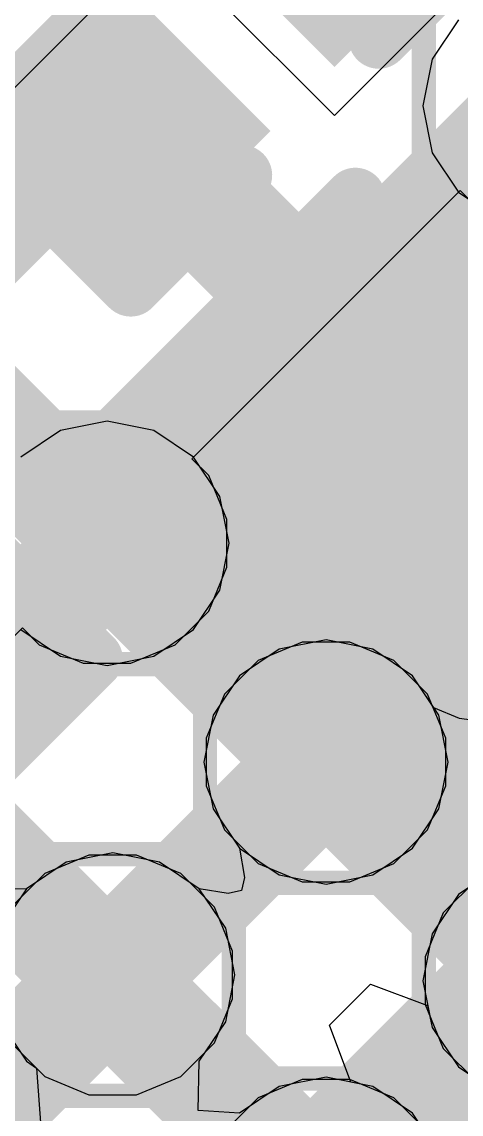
# Model space of a CAD drawing. Header units: inches. Extents: x -6 to 284, y -12 to 154.
# Drawn here: x 52.39 to 53.313, y 7.536 to 9.832 of the extents above; entities that cross this region are included whole.
import ezdxf

# ---------------------------------------------------------------- set-up
doc = ezdxf.new("R2010")
doc.units = ezdxf.units.IN
for name, color, linetype in [('Bottom Layer', 5, 'Continuous'), ('Bottom Overlay', 54, 'Continuous'), ('Bottom Paste', 16, 'Continuous'), ('Bottom Solder', 6, 'Continuous'), ('Drill Drawing', 1, 'Continuous'), ('GND-1', 16, 'Continuous'), ('GND-2', 90, 'Continuous'), ('GND-3', 216, 'Continuous'), ('GND-4', 54, 'Continuous'), ('PWR-1', 156, 'Continuous'), ('PWR-2', 130, 'Continuous'), ('Signal L1', 76, 'Continuous'), ('Signal L2', 6, 'Continuous'), ('Top Layer', 1, 'Continuous'), ('Top Paste', 8, 'Continuous'), ('Top Solder', 216, 'Continuous'), ('Via Holes', 16, 'Continuous')]:
    doc.layers.add(name, color=color, linetype=linetype)

# ---------------------------------------------------------------- blocks, each defined once
blk = doc.blocks.new('BGA_565_15_5_14_4__132')
at = {"layer": 'Top Layer'}
h = blk.add_hatch(color=1, dxfattribs=at)
edge = h.paths.add_edge_path()
edge.add_arc((0.9749993199999999, -0.9749993199999999), 0.12499848, 0, 360)
h = blk.add_hatch(color=1, dxfattribs=at)
edge = h.paths.add_edge_path()
edge.add_arc((1.62500056, -0.9749993199999999), 0.12499848, 0, 360)
h = blk.add_hatch(color=1, dxfattribs=at)
edge = h.paths.add_edge_path()
edge.add_arc((0.32500062, -1.62500056), 0.12499848, 0, 360)
h = blk.add_hatch(color=1, dxfattribs=at)
edge = h.paths.add_edge_path()
edge.add_arc((0.9749993199999999, -1.62500056), 0.12499848, 0, 360)
h = blk.add_hatch(color=1, dxfattribs=at)
edge = h.paths.add_edge_path()
edge.add_arc((0.32500062, -2.27499926), 0.12499848, 0, 360)
at = {"layer": 'Top Paste'}
h = blk.add_hatch(color=8, dxfattribs=at)
edge = h.paths.add_edge_path()
edge.add_arc((0.9749993199999999, -0.9749993199999999), 0.12499848, 0, 360)
h = blk.add_hatch(color=8, dxfattribs=at)
edge = h.paths.add_edge_path()
edge.add_arc((1.62500056, -0.9749993199999999), 0.12499848, 0, 360)
h = blk.add_hatch(color=8, dxfattribs=at)
edge = h.paths.add_edge_path()
edge.add_arc((0.32500062, -1.62500056), 0.12499848, 0, 360)
h = blk.add_hatch(color=8, dxfattribs=at)
edge = h.paths.add_edge_path()
edge.add_arc((0.9749993199999999, -1.62500056), 0.12499848, 0, 360)
h = blk.add_hatch(color=8, dxfattribs=at)
edge = h.paths.add_edge_path()
edge.add_arc((0.32500062, -2.27499926), 0.12499848, 0, 360)
at = {"layer": 'Top Solder'}
h = blk.add_hatch(color=216, dxfattribs=at)
edge = h.paths.add_edge_path()
edge.add_arc((0.9749993199999999, -0.9749993199999999), 0.17499838, 0, 360)
h = blk.add_hatch(color=216, dxfattribs=at)
edge = h.paths.add_edge_path()
edge.add_arc((1.62500056, -0.9749993199999999), 0.17499838, 0, 360)
h = blk.add_hatch(color=216, dxfattribs=at)
edge = h.paths.add_edge_path()
edge.add_arc((0.32500062, -1.62500056), 0.17499838, 0, 360)
h = blk.add_hatch(color=216, dxfattribs=at)
edge = h.paths.add_edge_path()
edge.add_arc((0.9749993199999999, -1.62500056), 0.17499838, 0, 360)
h = blk.add_hatch(color=216, dxfattribs=at)
edge = h.paths.add_edge_path()
edge.add_arc((0.32500062, -2.27499926), 0.17499838, 0, 360)
blk = doc.blocks.new('CAP_0201_B_350')
at = {"layer": 'Bottom Layer'}
for points in [[(-0.44999656, 0.1499997), (-0.14999716, 0.1499997), (-0.14999716, -0.1499997), (-0.44999656, -0.1499997)], [(0.14999716, 0.1499997), (0.44999656, 0.1499997), (0.44999656, -0.1499997), (0.14999716, -0.1499997)]]:
    blk.add_hatch(color=5, dxfattribs=at).paths.add_polyline_path(points)
at = {"layer": 'Bottom Paste'}
for points in [[(-0.44999656, 0.1499997), (-0.14999716, 0.1499997), (-0.14999716, -0.1499997), (-0.44999656, -0.1499997)], [(0.14999716, 0.1499997), (0.44999656, 0.1499997), (0.44999656, -0.1499997), (0.14999716, -0.1499997)]]:
    blk.add_hatch(color=16, dxfattribs=at).paths.add_polyline_path(points)
at = {"layer": 'Bottom Solder'}
for points in [[(-0.50499772, 0.20500086), (-0.094996, 0.20500086), (-0.094996, -0.20500086), (-0.50499772, -0.20500086)], [(0.094996, 0.20500086), (0.50499772, 0.20500086), (0.50499772, -0.20500086), (0.094996, -0.20500086)]]:
    blk.add_hatch(color=6, dxfattribs=at).paths.add_polyline_path(points)
at = {"layer": 'Bottom Overlay'}
for points in [[(-0.2032, 0.2286, 0.127, 0.127, 0), (-0.5334, 0.2286, 0.127, 0.127, 0)], [(-0.5334, 0.2286, 0.127, 0.127, 0), (-0.5334, -0.2286, 0.127, 0.127, 0)], [(0.5334, 0.2286, 0.127, 0.127, 0), (0.2032, 0.2286, 0.127, 0.127, 0)], [(0.5334, 0.2286, 0.127, 0.127, 0), (0.5334, -0.2286, 0.127, 0.127, 0)], [(-0.2032, -0.2286, 0.127, 0.127, 0), (-0.5334, -0.2286, 0.127, 0.127, 0)], [(0.5334, -0.2286, 0.127, 0.127, 0), (0.2032, -0.2286, 0.127, 0.127, 0)]]:
    blk.add_lwpolyline(points, format="xyseb", dxfattribs=at)
for points in [[(-0.5651499999999999, 0.2286, 0.0635, 0.0635, 1), (-0.5016499999999999, 0.2286, 0.0635, 0.0635, 1)], [(-0.5651499999999999, 0.2286, 0.0635, 0.0635, 1), (-0.5016499999999999, 0.2286, 0.0635, 0.0635, 1)], [(-0.23495, 0.2286, 0.0635, 0.0635, 1), (-0.17145, 0.2286, 0.0635, 0.0635, 1)], [(0.17145, 0.2286, 0.0635, 0.0635, 1), (0.23495, 0.2286, 0.0635, 0.0635, 1)], [(0.5016499999999999, 0.2286, 0.0635, 0.0635, 1), (0.5651499999999999, 0.2286, 0.0635, 0.0635, 1)], [(0.5016499999999999, 0.2286, 0.0635, 0.0635, 1), (0.5651499999999999, 0.2286, 0.0635, 0.0635, 1)], [(-0.5651499999999999, -0.2286, 0.0635, 0.0635, 1), (-0.5016499999999999, -0.2286, 0.0635, 0.0635, 1)], [(-0.5651499999999999, -0.2286, 0.0635, 0.0635, 1), (-0.5016499999999999, -0.2286, 0.0635, 0.0635, 1)], [(-0.23495, -0.2286, 0.0635, 0.0635, 1), (-0.17145, -0.2286, 0.0635, 0.0635, 1)], [(0.17145, -0.2286, 0.0635, 0.0635, 1), (0.23495, -0.2286, 0.0635, 0.0635, 1)], [(0.5016499999999999, -0.2286, 0.0635, 0.0635, 1), (0.5651499999999999, -0.2286, 0.0635, 0.0635, 1)], [(0.5016499999999999, -0.2286, 0.0635, 0.0635, 1), (0.5651499999999999, -0.2286, 0.0635, 0.0635, 1)]]:
    blk.add_lwpolyline(points, format="xyseb", close=True, dxfattribs=at)
blk = doc.blocks.new('CAP_0201_B_352')
at = {"layer": 'Bottom Layer'}
for points in [[(-0.44999656, 0.1499997), (-0.14999716, 0.1499997), (-0.14999716, -0.1499997), (-0.44999656, -0.1499997)], [(0.14999716, 0.1499997), (0.44999656, 0.1499997), (0.44999656, -0.1499997), (0.14999716, -0.1499997)]]:
    blk.add_hatch(color=5, dxfattribs=at).paths.add_polyline_path(points)
at = {"layer": 'Bottom Paste'}
for points in [[(-0.44999656, 0.1499997), (-0.14999716, 0.1499997), (-0.14999716, -0.1499997), (-0.44999656, -0.1499997)], [(0.14999716, 0.1499997), (0.44999656, 0.1499997), (0.44999656, -0.1499997), (0.14999716, -0.1499997)]]:
    blk.add_hatch(color=16, dxfattribs=at).paths.add_polyline_path(points)
at = {"layer": 'Bottom Solder'}
for points in [[(-0.50499772, 0.20500086), (-0.094996, 0.20500086), (-0.094996, -0.20500086), (-0.50499772, -0.20500086)], [(0.094996, 0.20500086), (0.50499772, 0.20500086), (0.50499772, -0.20500086), (0.094996, -0.20500086)]]:
    blk.add_hatch(color=6, dxfattribs=at).paths.add_polyline_path(points)
at = {"layer": 'Bottom Overlay'}
for points in [[(-0.5334, 0.2286, 0.127, 0.127, 0), (-0.2032, 0.2286, 0.127, 0.127, 0)], [(-0.5334, 0.2286, 0.127, 0.127, 0), (-0.5334, -0.2286, 0.127, 0.127, 0)], [(0.2032, 0.2286, 0.127, 0.127, 0), (0.5334, 0.2286, 0.127, 0.127, 0)], [(0.5334, 0.2286, 0.127, 0.127, 0), (0.5334, -0.2286, 0.127, 0.127, 0)], [(-0.5334, -0.2286, 0.127, 0.127, 0), (-0.2032, -0.2286, 0.127, 0.127, 0)], [(0.2032, -0.2286, 0.127, 0.127, 0), (0.5334, -0.2286, 0.127, 0.127, 0)]]:
    blk.add_lwpolyline(points, format="xyseb", dxfattribs=at)
for points in [[(-0.5651499999999999, 0.2286, 0.0635, 0.0635, 1), (-0.5016499999999999, 0.2286, 0.0635, 0.0635, 1)], [(-0.5651499999999999, 0.2286, 0.0635, 0.0635, 1), (-0.5016499999999999, 0.2286, 0.0635, 0.0635, 1)], [(-0.23495, 0.2286, 0.0635, 0.0635, 1), (-0.17145, 0.2286, 0.0635, 0.0635, 1)], [(0.17145, 0.2286, 0.0635, 0.0635, 1), (0.23495, 0.2286, 0.0635, 0.0635, 1)], [(0.5016499999999999, 0.2286, 0.0635, 0.0635, 1), (0.5651499999999999, 0.2286, 0.0635, 0.0635, 1)], [(0.5016499999999999, 0.2286, 0.0635, 0.0635, 1), (0.5651499999999999, 0.2286, 0.0635, 0.0635, 1)], [(-0.5651499999999999, -0.2286, 0.0635, 0.0635, 1), (-0.5016499999999999, -0.2286, 0.0635, 0.0635, 1)], [(-0.5651499999999999, -0.2286, 0.0635, 0.0635, 1), (-0.5016499999999999, -0.2286, 0.0635, 0.0635, 1)], [(-0.23495, -0.2286, 0.0635, 0.0635, 1), (-0.17145, -0.2286, 0.0635, 0.0635, 1)], [(0.17145, -0.2286, 0.0635, 0.0635, 1), (0.23495, -0.2286, 0.0635, 0.0635, 1)], [(0.5016499999999999, -0.2286, 0.0635, 0.0635, 1), (0.5651499999999999, -0.2286, 0.0635, 0.0635, 1)], [(0.5016499999999999, -0.2286, 0.0635, 0.0635, 1), (0.5651499999999999, -0.2286, 0.0635, 0.0635, 1)]]:
    blk.add_lwpolyline(points, format="xyseb", close=True, dxfattribs=at)
blk = doc.blocks.new('CAP_0201_B_363')
at = {"layer": 'Bottom Layer'}
for points in [[(-0.44999656, 0.1499997), (-0.14999716, 0.1499997), (-0.14999716, -0.1499997), (-0.44999656, -0.1499997)], [(0.14999716, 0.1499997), (0.44999656, 0.1499997), (0.44999656, -0.1499997), (0.14999716, -0.1499997)]]:
    blk.add_hatch(color=5, dxfattribs=at).paths.add_polyline_path(points)
at = {"layer": 'Bottom Paste'}
for points in [[(-0.44999656, 0.1499997), (-0.14999716, 0.1499997), (-0.14999716, -0.1499997), (-0.44999656, -0.1499997)], [(0.14999716, 0.1499997), (0.44999656, 0.1499997), (0.44999656, -0.1499997), (0.14999716, -0.1499997)]]:
    blk.add_hatch(color=16, dxfattribs=at).paths.add_polyline_path(points)
at = {"layer": 'Bottom Solder'}
for points in [[(-0.50499772, 0.20500086), (-0.094996, 0.20500086), (-0.094996, -0.20500086), (-0.50499772, -0.20500086)], [(0.094996, 0.20500086), (0.50499772, 0.20500086), (0.50499772, -0.20500086), (0.094996, -0.20500086)]]:
    blk.add_hatch(color=6, dxfattribs=at).paths.add_polyline_path(points)
at = {"layer": 'Bottom Overlay'}
for points in [[(-0.2032, 0.2286, 0.127, 0.127, 0), (-0.5334, 0.2286, 0.127, 0.127, 0)], [(-0.5334, -0.2286, 0.127, 0.127, 0), (-0.5334, 0.2286, 0.127, 0.127, 0)], [(0.5334, 0.2286, 0.127, 0.127, 0), (0.2032, 0.2286, 0.127, 0.127, 0)], [(0.5334, -0.2286, 0.127, 0.127, 0), (0.5334, 0.2286, 0.127, 0.127, 0)], [(-0.2032, -0.2286, 0.127, 0.127, 0), (-0.5334, -0.2286, 0.127, 0.127, 0)], [(0.5334, -0.2286, 0.127, 0.127, 0), (0.2032, -0.2286, 0.127, 0.127, 0)]]:
    blk.add_lwpolyline(points, format="xyseb", dxfattribs=at)
for points in [[(-0.5651499999999999, 0.2286, 0.0635, 0.0635, 1), (-0.5016499999999999, 0.2286, 0.0635, 0.0635, 1)], [(-0.5651499999999999, 0.2286, 0.0635, 0.0635, 1), (-0.5016499999999999, 0.2286, 0.0635, 0.0635, 1)], [(-0.23495, 0.2286, 0.0635, 0.0635, 1), (-0.17145, 0.2286, 0.0635, 0.0635, 1)], [(0.17145, 0.2286, 0.0635, 0.0635, 1), (0.23495, 0.2286, 0.0635, 0.0635, 1)], [(0.5016499999999999, 0.2286, 0.0635, 0.0635, 1), (0.5651499999999999, 0.2286, 0.0635, 0.0635, 1)], [(0.5016499999999999, 0.2286, 0.0635, 0.0635, 1), (0.5651499999999999, 0.2286, 0.0635, 0.0635, 1)], [(-0.5651499999999999, -0.2286, 0.0635, 0.0635, 1), (-0.5016499999999999, -0.2286, 0.0635, 0.0635, 1)], [(-0.5651499999999999, -0.2286, 0.0635, 0.0635, 1), (-0.5016499999999999, -0.2286, 0.0635, 0.0635, 1)], [(-0.23495, -0.2286, 0.0635, 0.0635, 1), (-0.17145, -0.2286, 0.0635, 0.0635, 1)], [(0.17145, -0.2286, 0.0635, 0.0635, 1), (0.23495, -0.2286, 0.0635, 0.0635, 1)], [(0.5016499999999999, -0.2286, 0.0635, 0.0635, 1), (0.5651499999999999, -0.2286, 0.0635, 0.0635, 1)], [(0.5016499999999999, -0.2286, 0.0635, 0.0635, 1), (0.5651499999999999, -0.2286, 0.0635, 0.0635, 1)]]:
    blk.add_lwpolyline(points, format="xyseb", close=True, dxfattribs=at)
blk = doc.blocks.new('C___0603_B_403')
at = {"layer": 'Bottom Layer'}
blk.add_hatch(color=5, dxfattribs=at).paths.add_polyline_path([(-1.143, -0.4445), (-1.143, 0.4445), (-0.3809999999999999, 0.4445), (-0.3809999999999999, -0.4445)])
at = {"layer": 'Bottom Paste'}
blk.add_hatch(color=16, dxfattribs=at).paths.add_polyline_path([(-1.143, -0.4445), (-1.143, 0.4445), (-0.3809999999999999, 0.4445), (-0.3809999999999999, -0.4445)])
at = {"layer": 'Bottom Solder'}
blk.add_hatch(color=6, dxfattribs=at).paths.add_polyline_path([(-1.20299988, -0.50449988), (-1.20299988, 0.50449988), (-0.3210001199999999, 0.50449988), (-0.3210001199999999, -0.50449988)])
at = {"layer": 'Bottom Overlay'}
for points in [[(-1.2446, 0.5334, 0.127, 0.127, 0), (-1.2446, -0.5334, 0.127, 0.127, 0)], [(-1.2446, 0.5334, 0.127, 0.127, 0), (-0.4571999999999999, 0.5334, 0.127, 0.127, 0)], [(-1.2446, -0.5334, 0.127, 0.127, 0), (-0.4571999999999999, -0.5334, 0.127, 0.127, 0)]]:
    blk.add_lwpolyline(points, format="xyseb", dxfattribs=at)
for points in [[(-1.27635, 0.5334, 0.0635, 0.0635, 1), (-1.21285, 0.5334, 0.0635, 0.0635, 1)], [(-1.27635, 0.5334, 0.0635, 0.0635, 1), (-1.21285, 0.5334, 0.0635, 0.0635, 1)], [(-0.4889499999999999, 0.5334, 0.0635, 0.0635, 1), (-0.42545, 0.5334, 0.0635, 0.0635, 1)], [(-1.27635, -0.5334, 0.0635, 0.0635, 1), (-1.21285, -0.5334, 0.0635, 0.0635, 1)], [(-1.27635, -0.5334, 0.0635, 0.0635, 1), (-1.21285, -0.5334, 0.0635, 0.0635, 1)]]:
    blk.add_lwpolyline(points, format="xyseb", close=True, dxfattribs=at)
blk = doc.blocks.new('C___0603_B_404')
at = {"layer": 'Bottom Layer'}
blk.add_hatch(color=5, dxfattribs=at).paths.add_polyline_path([(-1.143, -0.4445), (-1.143, 0.4445), (-0.3809999999999999, 0.4445), (-0.3809999999999999, -0.4445)])
at = {"layer": 'Bottom Paste'}
blk.add_hatch(color=16, dxfattribs=at).paths.add_polyline_path([(-1.143, -0.4445), (-1.143, 0.4445), (-0.3809999999999999, 0.4445), (-0.3809999999999999, -0.4445)])
at = {"layer": 'Bottom Solder'}
blk.add_hatch(color=6, dxfattribs=at).paths.add_polyline_path([(-1.20299988, -0.50449988), (-1.20299988, 0.50449988), (-0.3210001199999999, 0.50449988), (-0.3210001199999999, -0.50449988)])
at = {"layer": 'Bottom Overlay'}
blk.add_lwpolyline([(-1.2446, 0.5334, 0.127, 0.127, 0), (-0.4571999999999999, 0.5334, 0.127, 0.127, 0)], format="xyseb", dxfattribs=at)
blk = doc.blocks.new('C___0603_B_414')
at = {"layer": 'Bottom Overlay'}
blk.add_lwpolyline([(-1.2446, 0.5334, 0.127, 0.127, 0), (-0.4571999999999999, 0.5334, 0.127, 0.127, 0)], format="xyseb", dxfattribs=at)

msp = doc.modelspace()

# ---------------------------------------------------------------- hatches: boundary and pattern name
at = {"layer": 'Bottom Layer'}
h = msp.add_hatch(color=5, dxfattribs=at)
edge = h.paths.add_edge_path()
edge.add_arc((52.56933098, 8.735601019999999), 0.1499997, 0, 360)
h = msp.add_hatch(color=5, dxfattribs=at)
edge = h.paths.add_edge_path()
edge.add_arc((53.02895159999999, 8.2759804), 0.1499997, 0, 360)
h = msp.add_hatch(color=5, dxfattribs=at)
edge = h.paths.add_edge_path()
edge.add_arc((52.58129184, 7.82832064), 0.1499997, 0, 360)
at = {"layer": 'GND-1'}
h = msp.add_hatch(color=16, dxfattribs=at)
edge = h.paths.add_edge_path()
edge.add_arc((52.56933098, 8.735601019999999), 0.1499997, 0, 360)
h = msp.add_hatch(color=16, dxfattribs=at)
edge = h.paths.add_edge_path()
edge.add_arc((53.02895159999999, 8.2759804), 0.1499997, 0, 360)
h = msp.add_hatch(color=16, dxfattribs=at)
edge = h.paths.add_edge_path()
edge.add_arc((52.58129184, 7.82832064), 0.1499997, 0, 360)
at = {"layer": 'GND-2'}
h = msp.add_hatch(color=90, dxfattribs=at)
edge = h.paths.add_edge_path()
edge.add_arc((52.56933098, 8.735601019999999), 0.1499997, 0, 360)
h = msp.add_hatch(color=90, dxfattribs=at)
edge = h.paths.add_edge_path()
edge.add_arc((53.02895159999999, 8.2759804), 0.1499997, 0, 360)
h = msp.add_hatch(color=90, dxfattribs=at)
edge = h.paths.add_edge_path()
edge.add_arc((52.58129184, 7.82832064), 0.1499997, 0, 360)
at = {"layer": 'GND-3'}
h = msp.add_hatch(color=216, dxfattribs=at)
edge = h.paths.add_edge_path()
edge.add_arc((52.56933098, 8.735601019999999), 0.1499997, 0, 360)
h = msp.add_hatch(color=216, dxfattribs=at)
edge = h.paths.add_edge_path()
edge.add_arc((53.02895159999999, 8.2759804), 0.1499997, 0, 360)
h = msp.add_hatch(color=216, dxfattribs=at)
edge = h.paths.add_edge_path()
edge.add_arc((52.58129184, 7.82832064), 0.1499997, 0, 360)
at = {"layer": 'GND-4'}
h = msp.add_hatch(color=54, dxfattribs=at)
edge = h.paths.add_edge_path()
edge.add_arc((52.56933098, 8.735601019999999), 0.1499997, 0, 360)
h = msp.add_hatch(color=54, dxfattribs=at)
edge = h.paths.add_edge_path()
edge.add_arc((53.02895159999999, 8.2759804), 0.1499997, 0, 360)
h = msp.add_hatch(color=54, dxfattribs=at)
edge = h.paths.add_edge_path()
edge.add_arc((52.58129184, 7.82832064), 0.1499997, 0, 360)
at = {"layer": 'PWR-1'}
h = msp.add_hatch(color=156, dxfattribs=at)
edge = h.paths.add_edge_path()
edge.add_arc((52.56933098, 8.735601019999999), 0.1499997, 0, 360)
h = msp.add_hatch(color=156, dxfattribs=at)
edge = h.paths.add_edge_path()
edge.add_arc((53.02895159999999, 8.2759804), 0.1499997, 0, 360)
h = msp.add_hatch(color=156, dxfattribs=at)
edge = h.paths.add_edge_path()
edge.add_arc((52.58129184, 7.82832064), 0.1499997, 0, 360)
at = {"layer": 'PWR-2'}
h = msp.add_hatch(color=130, dxfattribs=at)
edge = h.paths.add_edge_path()
edge.add_arc((52.56933098, 8.735601019999999), 0.1499997, 0, 360)
h = msp.add_hatch(color=130, dxfattribs=at)
edge = h.paths.add_edge_path()
edge.add_arc((53.02895159999999, 8.2759804), 0.1499997, 0, 360)
h = msp.add_hatch(color=130, dxfattribs=at)
edge = h.paths.add_edge_path()
edge.add_arc((52.58129184, 7.82832064), 0.1499997, 0, 360)
at = {"layer": 'Signal L1'}
h = msp.add_hatch(color=76, dxfattribs=at)
edge = h.paths.add_edge_path()
edge.add_arc((52.56933098, 8.735601019999999), 0.1499997, 0, 360)
h = msp.add_hatch(color=76, dxfattribs=at)
edge = h.paths.add_edge_path()
edge.add_arc((53.02895159999999, 8.2759804), 0.1499997, 0, 360)
h = msp.add_hatch(color=76, dxfattribs=at)
edge = h.paths.add_edge_path()
edge.add_arc((52.58129184, 7.82832064), 0.1499997, 0, 360)
at = {"layer": 'Signal L2'}
h = msp.add_hatch(color=6, dxfattribs=at)
edge = h.paths.add_edge_path()
edge.add_arc((52.56933098, 8.735601019999999), 0.1499997, 0, 360)
h = msp.add_hatch(color=6, dxfattribs=at)
edge = h.paths.add_edge_path()
edge.add_arc((53.02895159999999, 8.2759804), 0.1499997, 0, 360)
h = msp.add_hatch(color=6, dxfattribs=at)
edge = h.paths.add_edge_path()
edge.add_arc((52.58129184, 7.82832064), 0.1499997, 0, 360)
at = {"layer": 'Top Layer'}
h = msp.add_hatch(color=1, dxfattribs=at)
edge = h.paths.add_edge_path()
edge.add_arc((52.56933098, 8.735601019999999), 0.1499997, 0, 360)
h = msp.add_hatch(color=1, dxfattribs=at)
edge = h.paths.add_edge_path()
edge.add_arc((53.02895159999999, 8.2759804), 0.1499997, 0, 360)
h = msp.add_hatch(color=1, dxfattribs=at)
edge = h.paths.add_edge_path()
edge.add_arc((52.58129184, 7.82832064), 0.1499997, 0, 360)
at = {"layer": 'Via Holes'}
h = msp.add_hatch(color=7, dxfattribs=at)
edge = h.paths.add_edge_path()
edge.add_arc((52.56933098, 8.735601019999999), 0.07499858, 0, 360)
h = msp.add_hatch(color=7, dxfattribs=at)
edge = h.paths.add_edge_path()
edge.add_arc((53.02895159999999, 8.2759804), 0.07499858, 0, 360)
h = msp.add_hatch(color=7, dxfattribs=at)
edge = h.paths.add_edge_path()
edge.add_arc((52.58129184, 7.82832064), 0.07499858, 0, 360)

# ---------------------------------------------------------------- linework, layer by layer
at = {"layer": 'Bottom Layer'}
for p, q in [((53.04660206, 9.634915959999999), (53.43833864, 10.02665254)), ((51.89350809999999, 9.212150739999998), (52.57167285999999, 9.8903155)), ((52.79120252, 9.8903155), (53.04660206, 9.634915959999999))]:
    msp.add_line(p, q, dxfattribs=at)
for points in [[(53.02923353999999, 9.1954985, 0.2032, 0.2032, 0), (53.48857221999999, 9.65483718, 0.2032, 0.2032, 0)], [(52.62234078, 9.60239126, 0.2032, 0.2032, 0), (53.02923353999999, 9.1954985, 0.2032, 0.2032, 0)], [(53.2523573, 8.86888244, 0.2032, 0.2032, 0), (53.62185109999999, 8.86888244, 0.2032, 0.2032, 0)]]:
    msp.add_lwpolyline(points, format="xyseb", dxfattribs=at)
for points in [[(52.57154077999999, 9.60239126, 0.1016, 0.1016, 1), (52.67314078, 9.60239126, 0.1016, 0.1016, 1)], [(52.97843354, 9.1954985, 0.1016, 0.1016, 1), (53.08003354, 9.1954985, 0.1016, 0.1016, 1)], [(52.97843354, 9.1954985, 0.1016, 0.1016, 1), (53.08003354, 9.1954985, 0.1016, 0.1016, 1)], [(53.20155729999999, 8.86888244, 0.1016, 0.1016, 1), (53.3031573, 8.86888244, 0.1016, 0.1016, 1)]]:
    msp.add_lwpolyline(points, format="xyseb", close=True, dxfattribs=at)
at = {"layer": 'Drill Drawing'}
for points in [[(53.23457221999999, 9.400839719999999, 0.0508, 0.0508, 0), (53.23457221999999, 9.90883972, 0.0508, 0.0508, 0)], [(53.23457221999999, 9.400839719999999, 0.0508, 0.0508, 0), (53.74257221999999, 9.400839719999999, 0.0508, 0.0508, 0)], [(52.31533098, 8.989601019999998, 0.0508, 0.0508, 0), (52.82333097999999, 8.989601019999998, 0.0508, 0.0508, 0)], [(52.82333097999999, 8.48160102, 0.0508, 0.0508, 0), (52.82333097999999, 8.989601019999998, 0.0508, 0.0508, 0)], [(52.7749516, 8.5299804, 0.0508, 0.0508, 0), (53.2829516, 8.5299804, 0.0508, 0.0508, 0)], [(52.7749516, 8.021980399999999, 0.0508, 0.0508, 0), (52.7749516, 8.5299804, 0.0508, 0.0508, 0)], [(53.2829516, 8.021980399999999, 0.0508, 0.0508, 0), (53.2829516, 8.5299804, 0.0508, 0.0508, 0)], [(52.31533098, 8.48160102, 0.0508, 0.0508, 0), (52.82333097999999, 8.48160102, 0.0508, 0.0508, 0)], [(52.32729183999999, 8.082320639999999, 0.0508, 0.0508, 0), (52.83529183999999, 8.082320639999999, 0.0508, 0.0508, 0)], [(52.83529183999999, 7.57432064, 0.0508, 0.0508, 0), (52.83529183999999, 8.082320639999999, 0.0508, 0.0508, 0)], [(53.23457221999999, 8.070359779999999, 0.0508, 0.0508, 0), (53.74257221999999, 8.070359779999999, 0.0508, 0.0508, 0)], [(53.23457221999999, 7.56235978, 0.0508, 0.0508, 0), (53.23457221999999, 8.070359779999999, 0.0508, 0.0508, 0)], [(52.7749516, 8.021980399999999, 0.0508, 0.0508, 0), (53.2829516, 8.021980399999999, 0.0508, 0.0508, 0)], [(52.7749516, 7.61073916, 0.0508, 0.0508, 0), (53.2829516, 7.61073916, 0.0508, 0.0508, 0)], [(52.7749516, 7.102739159999999, 0.0508, 0.0508, 0), (52.7749516, 7.61073916, 0.0508, 0.0508, 0)], [(53.2829516, 7.102739159999999, 0.0508, 0.0508, 0), (53.2829516, 7.61073916, 0.0508, 0.0508, 0)], [(52.32729183999999, 7.57432064, 0.0508, 0.0508, 0), (52.83529183999999, 7.57432064, 0.0508, 0.0508, 0)], [(53.23457221999999, 7.56235978, 0.0508, 0.0508, 0), (53.74257221999999, 7.56235978, 0.0508, 0.0508, 0)]]:
    msp.add_lwpolyline(points, format="xyseb", dxfattribs=at)
for points in [[(53.22187222, 9.400839719999999, 0.0254, 0.0254, 1), (53.24727222, 9.400839719999999, 0.0254, 0.0254, 1)], [(53.22187222, 9.400839719999999, 0.0254, 0.0254, 1), (53.24727222, 9.400839719999999, 0.0254, 0.0254, 1)], [(52.81063097999999, 8.989601019999998, 0.0254, 0.0254, 1), (52.83603098, 8.989601019999998, 0.0254, 0.0254, 1)], [(52.81063097999999, 8.989601019999998, 0.0254, 0.0254, 1), (52.83603098, 8.989601019999998, 0.0254, 0.0254, 1)], [(52.76225159999999, 8.5299804, 0.0254, 0.0254, 1), (52.78765159999999, 8.5299804, 0.0254, 0.0254, 1)], [(52.76225159999999, 8.5299804, 0.0254, 0.0254, 1), (52.78765159999999, 8.5299804, 0.0254, 0.0254, 1)], [(53.27025159999999, 8.5299804, 0.0254, 0.0254, 1), (53.29565159999999, 8.5299804, 0.0254, 0.0254, 1)], [(53.27025159999999, 8.5299804, 0.0254, 0.0254, 1), (53.29565159999999, 8.5299804, 0.0254, 0.0254, 1)], [(52.81063097999999, 8.48160102, 0.0254, 0.0254, 1), (52.83603098, 8.48160102, 0.0254, 0.0254, 1)], [(52.81063097999999, 8.48160102, 0.0254, 0.0254, 1), (52.83603098, 8.48160102, 0.0254, 0.0254, 1)], [(52.82259184, 8.082320639999999, 0.0254, 0.0254, 1), (52.84799184, 8.082320639999999, 0.0254, 0.0254, 1)], [(52.82259184, 8.082320639999999, 0.0254, 0.0254, 1), (52.84799184, 8.082320639999999, 0.0254, 0.0254, 1)], [(53.22187222, 8.070359779999999, 0.0254, 0.0254, 1), (53.24727222, 8.070359779999999, 0.0254, 0.0254, 1)], [(53.22187222, 8.070359779999999, 0.0254, 0.0254, 1), (53.24727222, 8.070359779999999, 0.0254, 0.0254, 1)], [(52.76225159999999, 8.021980399999999, 0.0254, 0.0254, 1), (52.78765159999999, 8.021980399999999, 0.0254, 0.0254, 1)], [(52.76225159999999, 8.021980399999999, 0.0254, 0.0254, 1), (52.78765159999999, 8.021980399999999, 0.0254, 0.0254, 1)], [(53.27025159999999, 8.021980399999999, 0.0254, 0.0254, 1), (53.29565159999999, 8.021980399999999, 0.0254, 0.0254, 1)], [(53.27025159999999, 8.021980399999999, 0.0254, 0.0254, 1), (53.29565159999999, 8.021980399999999, 0.0254, 0.0254, 1)], [(52.76225159999999, 7.61073916, 0.0254, 0.0254, 1), (52.78765159999999, 7.61073916, 0.0254, 0.0254, 1)], [(52.76225159999999, 7.61073916, 0.0254, 0.0254, 1), (52.78765159999999, 7.61073916, 0.0254, 0.0254, 1)], [(53.27025159999999, 7.61073916, 0.0254, 0.0254, 1), (53.29565159999999, 7.61073916, 0.0254, 0.0254, 1)], [(53.27025159999999, 7.61073916, 0.0254, 0.0254, 1), (53.29565159999999, 7.61073916, 0.0254, 0.0254, 1)], [(52.82259184, 7.57432064, 0.0254, 0.0254, 1), (52.84799184, 7.57432064, 0.0254, 0.0254, 1)], [(52.82259184, 7.57432064, 0.0254, 0.0254, 1), (52.84799184, 7.57432064, 0.0254, 0.0254, 1)], [(53.22187222, 7.56235978, 0.0254, 0.0254, 1), (53.24727222, 7.56235978, 0.0254, 0.0254, 1)], [(53.22187222, 7.56235978, 0.0254, 0.0254, 1), (53.24727222, 7.56235978, 0.0254, 0.0254, 1)]]:
    msp.add_lwpolyline(points, format="xyseb", close=True, dxfattribs=at)
at = {"layer": 'PWR-1'}
for p, q in [((53.30717812, 9.83623382), (53.2515699, 9.75300818)), ((53.2515699, 9.75300818), (53.23204238, 9.65483972)), ((53.23204238, 9.65483972), (53.2515699, 9.55667126)), ((53.2515699, 9.55667126), (53.30717812, 9.47344562)), ((53.30717812, 9.47344562), (53.39040376, 9.4178374)), ((52.56933098, 8.99213086), (52.47116251999999, 8.97260334)), ((52.66749944, 8.97260334), (52.56933098, 8.99213086)), ((52.47116251999999, 8.97260334), (52.38793687999999, 8.91699512)), ((52.75072508, 8.91699512), (52.66749944, 8.97260334)), ((52.8063333, 8.833769479999999), (52.75072508, 8.91699512)), ((52.82586082, 8.735601019999999), (52.8063333, 8.833769479999999)), ((52.8063333, 8.637432559999999), (52.82586082, 8.735601019999999)), ((52.75072508, 8.55420692), (52.8063333, 8.637432559999999)), ((52.38793687999999, 8.55420692), (52.47116251999999, 8.4985987)), ((52.66749944, 8.4985987), (52.75072508, 8.55420692)), ((53.02895159999999, 8.532510239999999), (52.93078314, 8.512982719999998)), ((53.12712006, 8.512982719999998), (53.02895159999999, 8.532510239999999)), ((52.47116251999999, 8.4985987), (52.56933098, 8.47907118)), ((52.56933098, 8.47907118), (52.66749944, 8.4985987)), ((52.93078314, 8.512982719999998), (52.84755749999999, 8.4573745)), ((53.21034569999999, 8.4573745), (53.12712006, 8.512982719999998)), ((52.84755749999999, 8.4573745), (52.79194928, 8.37414886)), ((53.25540783999999, 8.38993242), (53.21034569999999, 8.4573745)), ((53.30933458, 8.367699799999999), (53.25540783999999, 8.38993242)), ((52.79194928, 8.37414886), (52.77242176, 8.2759804)), ((53.39939028, 8.35430892), (53.30933458, 8.367699799999999)), ((52.77242176, 8.2759804), (52.79194928, 8.17781194)), ((52.79194928, 8.17781194), (52.84755496, 8.094588839999998)), ((52.58129184, 8.08485048), (52.48312338, 8.06532296)), ((52.6794603, 8.06532296), (52.58129184, 8.08485048)), ((52.84755496, 8.094588839999998), (52.85766415999999, 8.0334866)), ((52.48312338, 8.06532296), (52.39989774, 8.00971474)), ((52.7626834, 8.009717279999998), (52.6794603, 8.06532296)), ((52.85766415999999, 8.0334866), (52.85132686, 8.00594538)), ((52.39989774, 8.00971474), (52.34428952, 7.9264891)), ((52.82378564, 7.999608079999999), (52.7626834, 8.009717279999998)), ((52.85132686, 8.00594538), (52.82378564, 7.999608079999999)), ((53.03622361999999, 7.723024939999999), (53.12228644, 7.80908776)), ((53.12228644, 7.80908776), (53.24243606, 7.764111979999999)), ((53.24243606, 7.764111979999999), (53.2515699, 7.71819132)), ((52.34428952, 7.73015218), (52.39989774, 7.64692654)), ((53.0811994, 7.602875319999999), (53.03622361999999, 7.723024939999999)), ((53.2515699, 7.71819132), (53.30717812, 7.63496568)), ((52.39989774, 7.64692654), (52.42124135999999, 7.63266444)), ((52.42124135999999, 7.63266444), (52.42978591999999, 7.508245079999999)), ((53.30717812, 7.63496568), (53.39040376, 7.57935746)), ((53.12712006, 7.59374148), (53.0811994, 7.602875319999999)), ((53.21034569999999, 7.53813326), (53.12712006, 7.59374148)), ((53.26595392, 7.454907619999999), (53.21034569999999, 7.53813326))]:
    msp.add_line(p, q, dxfattribs=at)
at = {"layer": 'PWR-2'}
for p, q in [((53.30717812, 9.83623382), (53.2515699, 9.75300818)), ((53.2515699, 9.75300818), (53.23204238, 9.65483972)), ((53.23204238, 9.65483972), (53.2515699, 9.55667126)), ((53.2515699, 9.55667126), (53.30717812, 9.47344562)), ((53.30717812, 9.47344562), (53.39040376, 9.4178374)), ((52.56933098, 8.99213086), (52.47116251999999, 8.97260334)), ((52.66749944, 8.97260334), (52.56933098, 8.99213086)), ((52.47116251999999, 8.97260334), (52.38793687999999, 8.91699512)), ((52.75072508, 8.91699512), (52.66749944, 8.97260334)), ((52.8063333, 8.833769479999999), (52.75072508, 8.91699512)), ((52.82586082, 8.735601019999999), (52.8063333, 8.833769479999999)), ((52.8063333, 8.637432559999999), (52.82586082, 8.735601019999999)), ((52.75072508, 8.55420692), (52.8063333, 8.637432559999999)), ((52.38793687999999, 8.55420692), (52.47116251999999, 8.4985987)), ((52.66749944, 8.4985987), (52.75072508, 8.55420692)), ((53.02895159999999, 8.532510239999999), (52.93078314, 8.512982719999998)), ((53.12712006, 8.512982719999998), (53.02895159999999, 8.532510239999999)), ((52.47116251999999, 8.4985987), (52.56933098, 8.47907118)), ((52.56933098, 8.47907118), (52.66749944, 8.4985987)), ((52.93078314, 8.512982719999998), (52.84755749999999, 8.4573745)), ((53.21034569999999, 8.4573745), (53.12712006, 8.512982719999998)), ((52.84755749999999, 8.4573745), (52.79194928, 8.37414886)), ((53.26595392, 8.37414886), (53.21034569999999, 8.4573745)), ((52.79194928, 8.37414886), (52.77242176, 8.2759804)), ((53.28548144, 8.2759804), (53.26595392, 8.37414886)), ((52.77242176, 8.2759804), (52.79194928, 8.17781194)), ((53.26595392, 8.17781194), (53.28548144, 8.2759804)), ((52.79194928, 8.17781194), (52.84755749999999, 8.0945863)), ((53.21034569999999, 8.0945863), (53.26595392, 8.17781194)), ((52.58129184, 8.08485048), (52.48312338, 8.06532296)), ((52.6794603, 8.06532296), (52.58129184, 8.08485048)), ((52.84755749999999, 8.0945863), (52.93078314, 8.03897808)), ((53.12712006, 8.03897808), (53.21034569999999, 8.0945863)), ((52.48312338, 8.06532296), (52.39990028, 8.00971474)), ((52.76268594, 8.00971474), (52.6794603, 8.06532296)), ((52.93078314, 8.03897808), (53.02895159999999, 8.01945056)), ((53.02895159999999, 8.01945056), (53.12712006, 8.03897808)), ((53.39040376, 8.0533621), (53.30717812, 7.997753879999999)), ((52.39990028, 8.00971474), (52.29613874, 8.007731)), ((52.81829415999999, 7.9264891), (52.76268594, 8.00971474)), ((53.30717812, 7.997753879999999), (53.2515699, 7.914528239999999)), ((52.83782167999999, 7.82832064), (52.81829415999999, 7.9264891)), ((53.2515699, 7.914528239999999), (53.23204238, 7.81635978)), ((52.81829415999999, 7.73015218), (52.83782167999999, 7.82832064)), ((53.23204238, 7.81635978), (53.2515699, 7.71819132)), ((52.76268594, 7.64692908), (52.81829415999999, 7.73015218)), ((53.2515699, 7.71819132), (53.30717812, 7.63496568)), ((52.76070219999999, 7.54316754), (52.76268594, 7.64692908)), ((53.30717812, 7.63496568), (53.39040376, 7.57935746)), ((53.02895159999999, 7.613268999999999), (52.93078314, 7.59374148)), ((53.12712006, 7.59374148), (53.02895159999999, 7.613268999999999)), ((52.93078314, 7.59374148), (52.84756003999999, 7.53813326)), ((53.21034569999999, 7.53813326), (53.12712006, 7.59374148)), ((52.84756003999999, 7.53813326), (52.76070219999999, 7.54316754)), ((53.26595392, 7.454907619999999), (53.21034569999999, 7.53813326))]:
    msp.add_line(p, q, dxfattribs=at)
at = {"layer": 'Signal L2'}
for p, q in [((52.74724274, 8.9135077), (53.31066554, 9.476930499999998)), ((53.31066554, 9.476930499999998), (53.34605282, 9.44154322)), ((52.78262748, 8.87812042), (52.74724274, 8.9135077)), ((52.82093068, 8.78564664), (52.78262748, 8.87812042)), ((52.82093068, 8.6855554), (52.82093068, 8.78564664)), ((52.78262748, 8.59308162), (52.82093068, 8.6855554)), ((52.71185038, 8.522304519999999), (52.78262748, 8.59308162)), ((52.28761957999999, 8.45388454), (52.39142429999999, 8.55768926)), ((52.39142429999999, 8.55768926), (52.42681158, 8.522304519999999)), ((52.42681158, 8.522304519999999), (52.51928536, 8.484001319999999)), ((52.6193766, 8.484001319999999), (52.71185038, 8.522304519999999)), ((52.97890597999999, 8.5275801), (52.88643219999999, 8.4892769)), ((53.07899721999999, 8.5275801), (52.97890597999999, 8.5275801)), ((53.171471, 8.4892769), (53.07899721999999, 8.5275801)), ((52.51928536, 8.484001319999999), (52.6193766, 8.484001319999999)), ((52.88643219999999, 8.4892769), (52.81565509999999, 8.4184998)), ((53.2422481, 8.4184998), (53.171471, 8.4892769)), ((52.81565509999999, 8.4184998), (52.7773519, 8.326026019999999)), ((53.28055129999999, 8.326026019999999), (53.2422481, 8.4184998)), ((52.7773519, 8.326026019999999), (52.7773519, 8.22593478)), ((53.28055129999999, 8.22593478), (53.28055129999999, 8.326026019999999)), ((52.7773519, 8.22593478), (52.81565509999999, 8.133461)), ((53.2422481, 8.133461), (53.28055129999999, 8.22593478)), ((52.81565509999999, 8.133461), (52.88643219999999, 8.0626839)), ((53.171471, 8.0626839), (53.2422481, 8.133461)), ((52.53124622, 8.07992034), (52.43877243999999, 8.04161714)), ((52.63133746, 8.07992034), (52.53124622, 8.07992034)), ((52.72381124, 8.04161714), (52.63133746, 8.07992034)), ((52.88643219999999, 8.0626839), (52.97890597999999, 8.0243807)), ((53.07899721999999, 8.0243807), (53.171471, 8.0626839)), ((52.43877243999999, 8.04161714), (52.36799533999999, 7.97084004)), ((52.79458834, 7.97084004), (52.72381124, 8.04161714)), ((52.97890597999999, 8.0243807), (53.07899721999999, 8.0243807)), ((53.34605282, 8.029656280000001), (53.27527572, 7.958879179999999)), ((52.83289153999999, 7.87836626), (52.79458834, 7.97084004)), ((53.27527572, 7.958879179999999), (53.23697252, 7.8664054)), ((52.83289153999999, 7.778275019999999), (52.83289153999999, 7.87836626)), ((53.23697252, 7.8664054), (53.23697252, 7.766314159999999)), ((52.79458834, 7.685801239999999), (52.83289153999999, 7.778275019999999)), ((53.23697252, 7.766314159999999), (53.27527572, 7.67384038)), ((52.36799533999999, 7.685801239999999), (52.43877243999999, 7.61502414)), ((52.72381124, 7.61502414), (52.79458834, 7.685801239999999)), ((53.27527572, 7.67384038), (53.34605282, 7.60306328)), ((52.43877243999999, 7.61502414), (52.53124622, 7.57672094)), ((52.63133746, 7.57672094), (52.72381124, 7.61502414)), ((52.97890597999999, 7.60833886), (52.88643219999999, 7.570035659999999)), ((53.07899721999999, 7.60833886), (52.97890597999999, 7.60833886)), ((53.171471, 7.570035659999999), (53.07899721999999, 7.60833886)), ((52.53124622, 7.57672094), (52.63133746, 7.57672094)), ((52.88643219999999, 7.570035659999999), (52.81565509999999, 7.49925856)), ((53.2422481, 7.49925856), (53.171471, 7.570035659999999))]:
    msp.add_line(p, q, dxfattribs=at)
at = {"layer": 'Top Layer'}
for points in [[(52.10971036, 9.19522164, 0.254, 0.254, 0), (52.56932843999999, 9.65483972, 0.254, 0.254, 0)], [(52.5694402, 9.65478892, 0.254, 0.254, 0), (53.02898208, 9.19524704, 0.254, 0.254, 0)], [(53.02898208, 9.19524704, 0.254, 0.254, 0), (53.48857221999999, 9.65483972, 0.254, 0.254, 0)], [(52.10971036, 9.19522164, 0.254, 0.254, 0), (52.56933098, 8.735601019999999, 0.254, 0.254, 0)], [(52.56933352, 8.735598479999998, 0.254, 0.254, 0), (53.02895159999999, 9.1952191, 0.254, 0.254, 0)], [(53.02895159999999, 9.1952191, 0.254, 0.254, 0), (53.48856968, 8.735598479999998, 0.254, 0.254, 0)], [(53.02895414, 9.1952191, 0.254, 0.254, 0), (53.02898208, 9.19524704, 0.254, 0.254, 0)], [(53.02898208, 9.19524704, 0.254, 0.254, 0), (53.02906082, 9.1951683, 0.254, 0.254, 0)], [(52.10971289999999, 8.2759804, 0.254, 0.254, 0), (52.56933098, 8.735598479999998, 0.254, 0.254, 0)], [(52.56954941999999, 8.735499419999998, 0.254, 0.254, 0), (53.02901256, 8.27603628, 0.254, 0.254, 0)], [(53.02901256, 8.27603628, 0.254, 0.254, 0), (53.48857221999999, 8.73559594, 0.254, 0.254, 0)], [(52.10971289999999, 8.2759804, 0.254, 0.254, 0), (52.56933098, 7.81635978, 0.254, 0.254, 0)], [(53.02890588, 8.2759296, 0.254, 0.254, 0), (53.02901256, 8.27582292, 0.254, 0.254, 0)], [(53.02895414, 8.27597786, 0.254, 0.254, 0), (53.02901256, 8.27603628, 0.254, 0.254, 0)], [(53.02901256, 8.27603628, 0.254, 0.254, 0), (53.02917004, 8.2758788, 0.254, 0.254, 0)], [(53.02906082, 8.27593214, 0.254, 0.254, 0), (53.0291421, 8.27585086, 0.254, 0.254, 0)], [(53.0291421, 8.27585086, 0.254, 0.254, 0), (53.02917004, 8.2758788, 0.254, 0.254, 0)], [(52.58145185999999, 7.828160619999999, 0.254, 0.254, 0), (53.0291421, 8.27585086, 0.254, 0.254, 0)], [(53.0291421, 8.27585086, 0.254, 0.254, 0), (53.48860269999999, 7.816390259999999, 0.254, 0.254, 0)], [(52.56955196, 7.81626072, 0.254, 0.254, 0), (52.58145185999999, 7.828160619999999, 0.254, 0.254, 0)], [(52.58129184, 7.82832064, 0.254, 0.254, 0), (52.58145185999999, 7.828160619999999, 0.254, 0.254, 0)], [(52.10982212, 7.356850919999999, 0.254, 0.254, 0), (52.56933098, 7.81635978, 0.254, 0.254, 0)], [(52.56933098, 7.81635978, 0.254, 0.254, 0), (53.02895159999999, 7.356739159999999, 0.254, 0.254, 0)], [(53.02906082, 7.356690899999999, 0.254, 0.254, 0), (53.48865095999999, 7.816281039999999, 0.254, 0.254, 0)]]:
    msp.add_lwpolyline(points, format="xyseb", dxfattribs=at)
for points in [[(52.50582843999999, 9.65483972, 0.127, 0.127, 1), (52.63282843999999, 9.65483972, 0.127, 0.127, 1)], [(52.50594019999999, 9.65478892, 0.127, 0.127, 1), (52.6329402, 9.65478892, 0.127, 0.127, 1)], [(52.96545159999999, 9.1952191, 0.127, 0.127, 1), (53.09245159999999, 9.1952191, 0.127, 0.127, 1)], [(52.96545159999999, 9.1952191, 0.127, 0.127, 1), (53.09245159999999, 9.1952191, 0.127, 0.127, 1)], [(52.96545414000001, 9.1952191, 0.127, 0.127, 1), (53.09245414, 9.1952191, 0.127, 0.127, 1)], [(52.96548208, 9.19524704, 0.127, 0.127, 1), (53.09248208, 9.19524704, 0.127, 0.127, 1)], [(52.96548208, 9.19524704, 0.127, 0.127, 1), (53.09248208, 9.19524704, 0.127, 0.127, 1)], [(52.96548208, 9.19524704, 0.127, 0.127, 1), (53.09248208, 9.19524704, 0.127, 0.127, 1)], [(52.96548208, 9.19524704, 0.127, 0.127, 1), (53.09248208, 9.19524704, 0.127, 0.127, 1)], [(52.96556082, 9.1951683, 0.127, 0.127, 1), (53.09256082, 9.1951683, 0.127, 0.127, 1)], [(52.50583097999999, 8.735601019999999, 0.127, 0.127, 1), (52.63283098, 8.735601019999999, 0.127, 0.127, 1)], [(52.50583097999999, 8.735598479999998, 0.127, 0.127, 1), (52.63283098, 8.735598479999998, 0.127, 0.127, 1)], [(52.50583352, 8.735598479999998, 0.127, 0.127, 1), (52.63283352, 8.735598479999998, 0.127, 0.127, 1)], [(52.50604942, 8.735499419999998, 0.127, 0.127, 1), (52.63304941999999, 8.735499419999998, 0.127, 0.127, 1)], [(52.96540587999999, 8.2759296, 0.127, 0.127, 1), (53.09240588, 8.2759296, 0.127, 0.127, 1)], [(52.96545414000001, 8.27597786, 0.127, 0.127, 1), (53.09245414, 8.27597786, 0.127, 0.127, 1)], [(52.96551256, 8.27603628, 0.127, 0.127, 1), (53.09251256, 8.27603628, 0.127, 0.127, 1)], [(52.96551256, 8.27603628, 0.127, 0.127, 1), (53.09251256, 8.27603628, 0.127, 0.127, 1)], [(52.96551256, 8.27603628, 0.127, 0.127, 1), (53.09251256, 8.27603628, 0.127, 0.127, 1)], [(52.96551256, 8.27603628, 0.127, 0.127, 1), (53.09251256, 8.27603628, 0.127, 0.127, 1)], [(52.96556082, 8.27593214, 0.127, 0.127, 1), (53.09256082, 8.27593214, 0.127, 0.127, 1)], [(52.96567004, 8.2758788, 0.127, 0.127, 1), (53.09267003999999, 8.2758788, 0.127, 0.127, 1)], [(52.96567004, 8.2758788, 0.127, 0.127, 1), (53.09267003999999, 8.2758788, 0.127, 0.127, 1)], [(52.96551256, 8.27582292, 0.127, 0.127, 1), (53.09251256, 8.27582292, 0.127, 0.127, 1)], [(52.9656421, 8.27585086, 0.127, 0.127, 1), (53.0926421, 8.27585086, 0.127, 0.127, 1)], [(52.9656421, 8.27585086, 0.127, 0.127, 1), (53.0926421, 8.27585086, 0.127, 0.127, 1)], [(52.9656421, 8.27585086, 0.127, 0.127, 1), (53.0926421, 8.27585086, 0.127, 0.127, 1)], [(52.9656421, 8.27585086, 0.127, 0.127, 1), (53.0926421, 8.27585086, 0.127, 0.127, 1)], [(52.51779184, 7.82832064, 0.127, 0.127, 1), (52.64479184, 7.82832064, 0.127, 0.127, 1)], [(52.51795186, 7.828160619999999, 0.127, 0.127, 1), (52.64495185999999, 7.828160619999999, 0.127, 0.127, 1)], [(52.51795186, 7.828160619999999, 0.127, 0.127, 1), (52.64495185999999, 7.828160619999999, 0.127, 0.127, 1)], [(52.51795186, 7.828160619999999, 0.127, 0.127, 1), (52.64495185999999, 7.828160619999999, 0.127, 0.127, 1)], [(52.50583097999999, 7.81635978, 0.127, 0.127, 1), (52.63283098, 7.81635978, 0.127, 0.127, 1)], [(52.50583097999999, 7.81635978, 0.127, 0.127, 1), (52.63283098, 7.81635978, 0.127, 0.127, 1)], [(52.50583097999999, 7.81635978, 0.127, 0.127, 1), (52.63283098, 7.81635978, 0.127, 0.127, 1)], [(52.50605196, 7.81626072, 0.127, 0.127, 1), (52.63305196, 7.81626072, 0.127, 0.127, 1)]]:
    msp.add_lwpolyline(points, format="xyseb", close=True, dxfattribs=at)

# ---------------------------------------------------------------- block references
for name, p, rotation in [('BGA_565_15_5_14_4__132', (54.40792014, 8.2759296), 225), ('C___0603_B_403', (53.79117258, 9.40769772), 45), ('CAP_0201_B_352', (51.81995731999999, 9.972733419999999), 45), ('CAP_0201_B_363', (52.83447141999999, 9.814521899999999), 225), ('CAP_0201_B_350', (52.0000611, 8.707704199999998), 135), ('C___0603_B_404', (54.17008724, 7.90005024), 45), ('C___0603_B_414', (52.54893732, 6.50309342), 315)]:
    msp.add_blockref(name, p, dxfattribs=dict(rotation=rotation))

doc.saveas('drawing.dxf')
